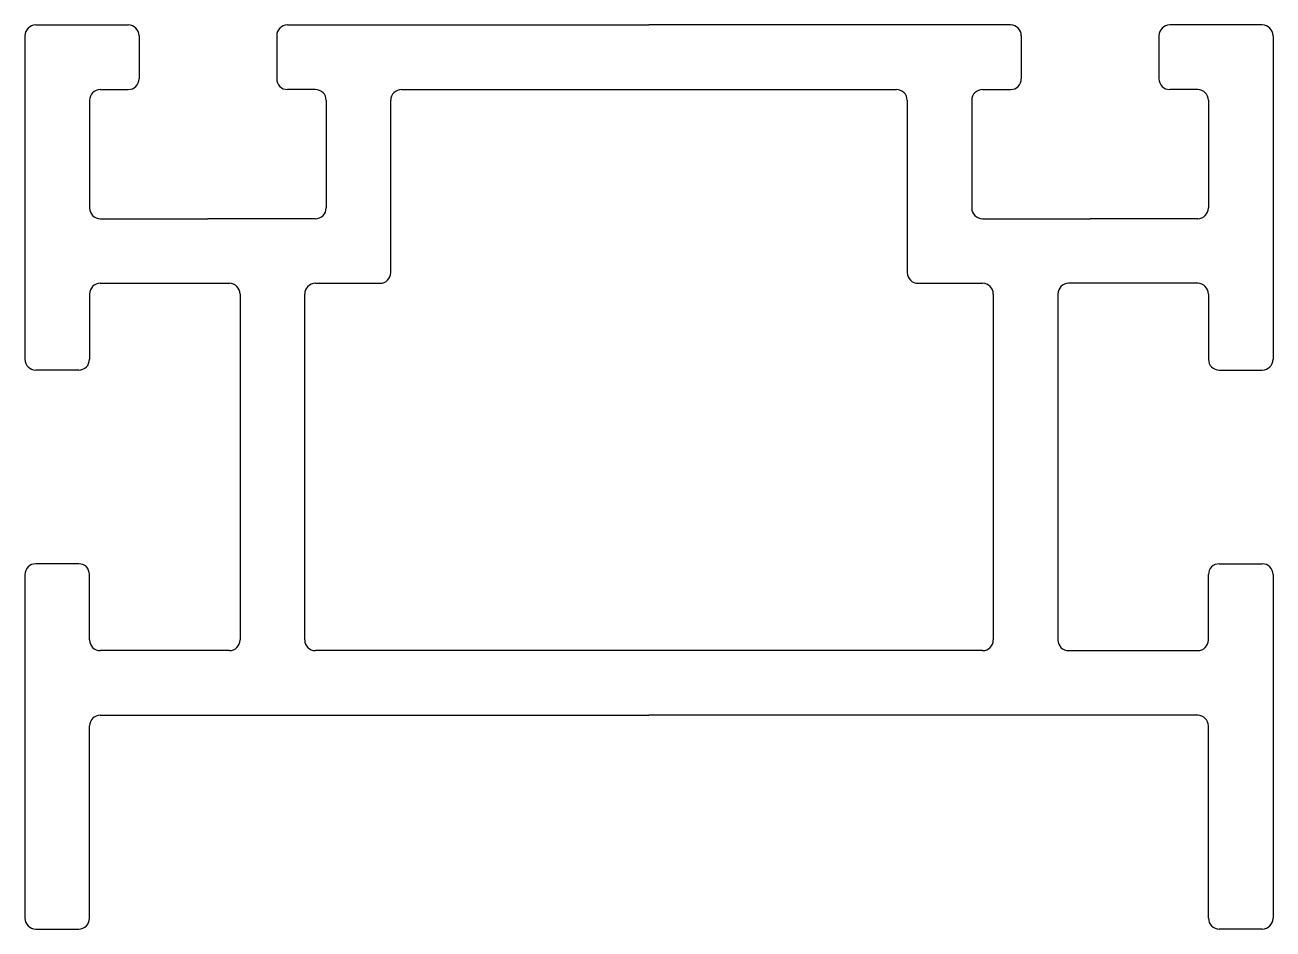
# Model space of a CAD drawing. Extents: x 1580.8 to 1638.8, y 1825.4 to 1867.4.
import ezdxf

# ---------------------------------------------------------------- set-up
doc = ezdxf.new("R2010")
doc.units = 0
doc.layers.get('0').update_dxf_attribs({"linetype": 'CONTINUOUS'})

msp = doc.modelspace()

# ---------------------------------------------------------------- linework, layer by layer
for p, q in [((1581.303, 1867.434), (1585.603, 1867.434)), ((1593.003, 1867.434), (1609.803, 1867.434)), ((1626.603, 1867.434), (1609.803, 1867.434)), ((1638.303, 1867.434), (1634.003, 1867.434)), ((1580.803, 1866.934), (1580.803, 1851.901)), ((1586.103, 1866.934), (1586.103, 1864.934)), ((1592.503, 1866.934), (1592.503, 1864.934)), ((1627.103, 1866.934), (1627.103, 1864.934)), ((1633.503, 1866.934), (1633.503, 1864.934)), ((1638.803, 1866.934), (1638.803, 1851.901)), ((1584.303, 1864.434), (1585.603, 1864.434)), ((1594.303, 1864.434), (1593.003, 1864.434)), ((1598.303, 1864.434), (1621.303, 1864.434)), ((1625.303, 1864.434), (1626.603, 1864.434)), ((1635.303, 1864.434), (1634.003, 1864.434)), ((1583.803, 1863.934), (1583.803, 1858.934)), ((1594.803, 1863.934), (1594.803, 1858.934)), ((1597.803, 1855.934), (1597.803, 1863.934)), ((1621.803, 1863.934), (1621.803, 1855.934)), ((1624.803, 1863.934), (1624.803, 1858.934)), ((1635.803, 1863.934), (1635.803, 1858.934)), ((1584.303, 1858.434), (1589.303, 1858.434)), ((1594.303, 1858.434), (1589.303, 1858.434)), ((1625.303, 1858.434), (1630.303, 1858.434)), ((1635.303, 1858.434), (1630.303, 1858.434)), ((1584.303, 1855.434), (1590.303, 1855.434)), ((1594.303, 1855.434), (1597.303, 1855.434)), ((1622.303, 1855.434), (1625.303, 1855.434)), ((1635.303, 1855.434), (1629.303, 1855.434)), ((1583.803, 1854.934), (1583.803, 1851.901)), ((1590.803, 1854.934), (1590.803, 1838.868)), ((1593.803, 1838.868), (1593.803, 1854.934)), ((1625.803, 1854.934), (1625.803, 1838.868)), ((1628.803, 1854.934), (1628.803, 1838.868)), ((1635.803, 1854.934), (1635.803, 1851.901)), ((1583.303, 1851.401), (1581.303, 1851.401)), ((1636.303, 1851.401), (1638.303, 1851.401)), ((1583.303, 1842.401), (1581.303, 1842.401)), ((1636.303, 1842.401), (1638.303, 1842.401)), ((1580.803, 1841.901), (1580.803, 1825.934)), ((1583.803, 1838.868), (1583.803, 1841.901)), ((1635.803, 1838.868), (1635.803, 1841.901)), ((1638.803, 1841.901), (1638.803, 1825.934)), ((1590.303, 1838.368), (1584.303, 1838.368)), ((1625.303, 1838.368), (1594.303, 1838.368)), ((1629.303, 1838.368), (1635.303, 1838.368)), ((1584.303, 1835.368), (1609.803, 1835.368)), ((1635.303, 1835.368), (1609.803, 1835.368)), ((1583.803, 1825.934), (1583.803, 1834.868)), ((1635.803, 1825.934), (1635.803, 1834.868)), ((1581.303, 1825.434), (1583.303, 1825.434)), ((1638.303, 1825.434), (1636.303, 1825.434))]:
    msp.add_line(p, q)
for centre, start, end in [((1581.303, 1866.934), 90, 180), ((1585.603, 1866.934), 0, 90), ((1593.003, 1866.934), 90, 180), ((1626.603, 1866.934), 0, 90), ((1634.003, 1866.934), 90, 180), ((1638.303, 1866.934), 0, 90), ((1585.603, 1864.934), 270, 0), ((1593.003, 1864.934), 180, 270), ((1626.603, 1864.934), 270, 0), ((1634.003, 1864.934), 180, 270), ((1584.303, 1863.934), 90, 180), ((1594.303, 1863.934), 0, 90), ((1598.303, 1863.934), 90, 180), ((1621.303, 1863.934), 0, 90), ((1625.303, 1863.934), 90, 180), ((1635.303, 1863.934), 0, 90), ((1584.303, 1858.934), 180, 270), ((1594.303, 1858.934), 270, 0), ((1625.303, 1858.934), 180, 270), ((1635.303, 1858.934), 270, 0), ((1584.303, 1854.934), 90, 180), ((1590.303, 1854.934), 0, 90), ((1594.303, 1854.934), 90, 180), ((1597.303, 1855.934), 270, 0), ((1622.303, 1855.934), 180, 270), ((1625.303, 1854.934), 0, 90), ((1629.303, 1854.934), 90, 180), ((1635.303, 1854.934), 0, 90), ((1581.303, 1851.901), 180, 270), ((1583.303, 1851.901), 270, 0), ((1636.303, 1851.901), 180, 270), ((1638.303, 1851.901), 270, 0), ((1581.303, 1841.901), 90, 180), ((1583.303, 1841.901), 0, 90), ((1636.303, 1841.901), 90, 180), ((1638.303, 1841.901), 0, 90), ((1584.303, 1838.868), 180, 270), ((1590.303, 1838.868), 270, 0), ((1594.303, 1838.868), 180, 270), ((1625.303, 1838.868), 270, 0), ((1629.303, 1838.868), 180, 270), ((1635.303, 1838.868), 270, 0), ((1584.303, 1834.868), 90, 180), ((1635.303, 1834.868), 0, 90), ((1581.303, 1825.934), 180, 270), ((1583.303, 1825.934), 270, 0), ((1636.303, 1825.934), 180, 270), ((1638.303, 1825.934), 270, 0)]:
    msp.add_arc(centre, 0.5, start, end)

doc.saveas('drawing.dxf')
